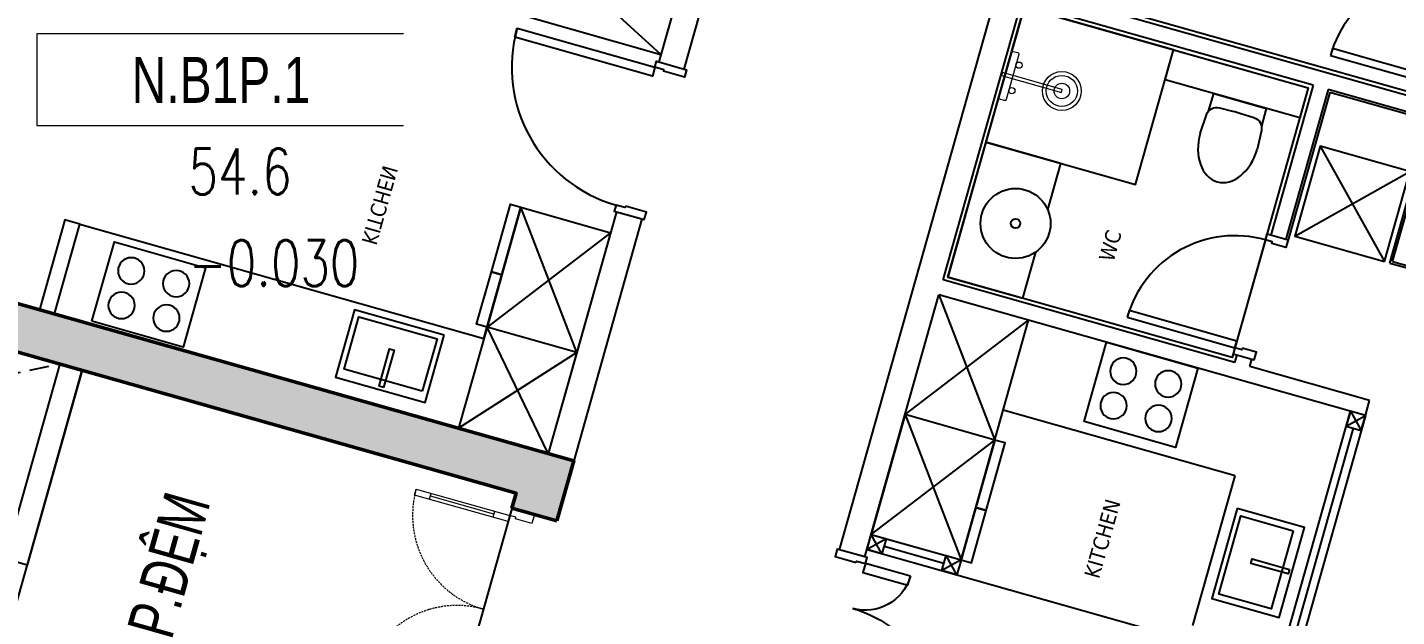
# Model space of a CAD drawing. Header units: millimetres. Extents: x -361706341 to 361216459, y -284152911 to 284385905.
# Drawn here: x -49639 to -40833, y 103192 to 106977 of the extents above; entities that cross this region are included whole.
import ezdxf
from ezdxf.enums import TextEntityAlignment as Align
from ezdxf.xclip import XClip

# ---------------------------------------------------------------- set-up
doc = ezdxf.new("R2010")
doc.units = ezdxf.units.MM
doc.header["$LTSCALE"] = 100
doc.header["$MEASUREMENT"] = 0
doc.header["$XCLIPFRAME"] = 0
doc.set_wipeout_variables(frame=1)
for name, pattern in [('ACAD_ISO03W100', [30, 12, -18]), ('Xref_NT1+NT2_MBDV Cot vach_220729$0$HIDDEN', [0.375, 0.25, -0.125]), ('Xref_NT1+NT2_MBDV Cot vach_220729$0$HIDDEN2', [0.1875, 0.125, -0.0625])]:
    doc.linetypes.add(name, pattern=pattern)
for name, color, linetype in [('1VinaPVC-Text', 9, 'Continuous'), ('A-_FURN----_E-_N', 251, 'Continuous'), ('A-_SANIEQPT_E-_N', 251, 'Continuous'), ('A-ANNO-ROOM', 50, 'Continuous'), ('A-WALL-FNSH', 11, 'Continuous'), ('dien tich thong thuy', 3, 'Continuous'), ('IDEA - dim', 251, 'Continuous'), ('KT-Net manh', 139, 'Continuous'), ('KT-Tuong', 1, 'Continuous'), ('Xref_NT1+NT2_MBDV Cot vach_220729$0$ccu12-Hatch', 250, 'Continuous'), ('Xref_NT1+NT2_MBDV Cot vach_220729$0$KT-Khuat', 9, 'Xref_NT1+NT2_MBDV Cot vach_220729$0$HIDDEN'), ('Xref_NT1+NT2_MBDV Cot vach_220729$0$KT-Net manh', 139, 'Continuous'), ('Xref_NT1+NT2_MBDV Cot vach_220729$0$KT-Text', 7, 'Continuous'), ('Xref_NT1+NT2_MBDV Cot vach_220729$0$KT-Tuong', 1, 'Continuous')]:
    doc.layers.add(name, color=color, linetype=linetype)
for name, color, linetype, lineweight in [('A-NoiThat', 39, 'Continuous', 13), ('KT-Chuviet', 255, 'Continuous', 15), ('KT-Net thay', 7, 'Continuous', 15), ('KT-Net truc', 18, 'Continuous', 15), ('Xref_NT1+NT2_MBDV Cot vach_220729$0$CUA', 37, 'Continuous', 13), ('Xref_NT1+NT2_MBDV Cot vach_220729$0$KT-Net cot vach', 6, 'Continuous', 50)]:
    doc.layers.add(name, color=color, linetype=linetype, lineweight=lineweight)
doc.styles.add('220126_HDN_HBA typical plan$0$211210_HDN_HBA_TYPICAL PLAN CORE OPT 1$0$HBA-Text', font='GOTHIC.TTF')
doc.styles.add('font unicode ccu', font='arial.ttf')
doc.styles.add('ROMANS', font='ROMANS.SHX')
doc.styles.add('Tahoma', font='tahoma.ttf')
doc.styles.add('Xref_NT1+NT2_MBDV Cot vach_220729$0$Arial', font='arial.ttf', dxfattribs={"width": 0.7})

# ---------------------------------------------------------------- blocks, each defined once
blk = doc.blocks.new('*U157')
for p, q in [((-1260.000000000004, 525.000000000002), (-1300.000000000004, 525.000000000002)), ((-1280.000000000004, 100.0000000000002), (-1280.000000000004, 525.000000000002)), ((-90.00000000000001, 525.0000000000018), (-50.00000000000001, 525.0000000000018)), ((-70, 100), (-70.00000000000001, 525.0000000000018)), ((-1260.000000000004, 100.0000000000002), (-1300.000000000004, 100.0000000000002)), ((-90, 100), (-50, 100))]:
    blk.add_line(p, q)
for points in [[(-1300.000000000004, 1.776356839400256e-13), (-1260.000000000004, 1.776356839400256e-13), (-1260.000000000004, 625.000000000002), (-1300.000000000004, 625.000000000002)], [(-50, 0), (-90, 0), (-90.00000000000001, 625.0000000000018), (-49.99999999999979, 625.0000000000018)], [(-1350.000000000004, -149.9999999999989), (-1290.000000000004, -149.9999999999989), (-1290.000000000004, -39.99999999999982), (-1300.000000000004, -39.99999999999982), (-1300.000000000004, 1.776356839400256e-13), (-1350.000000000004, 2.060573933704296e-13)], [(0, -149.9999999999991), (-60, -149.9999999999991), (-60, -40), (-50, -40), (-50, 0), (0, 0)]]:
    blk.add_lwpolyline(points, close=True)
at = {"linetype": 'Xref_NT1+NT2_MBDV Cot vach_220729$0$HIDDEN2'}
for centre, radius, start, end in [((-1300.000000001013, -1.091216006443577e-09), 625.00000000124, 7.016709298534867e-15, 89.99996073224838), ((-49.99999999983451, -2.645705876602741e-10), 625.000000000419, 90.00003926775162, 180)]:
    blk.add_arc(centre, radius, start, end, dxfattribs=at)
blk = doc.blocks.new('Xref_NT1+NT2_MBDV Cot vach_220729$0$A$C6F5A0866')
at = {"layer": 'Xref_NT1+NT2_MBDV Cot vach_220729$0$ccu12-Hatch', "ltscale": 0.5}
h = blk.add_hatch(dxfattribs=at)
h.set_pattern_fill('1BETONG2-BOP', color=256, scale=50, angle=-9.221226682393311, pattern_type=2)
h.set_pattern_definition([(40.77877331760666, (-344030.3944177577, 1051586.248183714), (348.9675850483742, -88.4399490210206), [37.5, -412.5]), (345.7787733176067, (-344030.3944177577, 1051586.248183714), (-8.210898913512196, 382.3529989210534), [29.99999999999996, -329.9999999999994]), (91.23017331760666, (-344001.3137862326, 1051578.878190373), (340.7569124668878, 293.9127818386315), [31.87009499999996, -350.5710559999994]), (36.96297331760668, (-344014.3697291065, 1051684.955880241), (513.4625743915367, -167.2010307779809), [56.25, -618.75]), (87.41437331760669, (-343971.5811901795, 1051671.022434192), (539.3416914241059, 405.8762616606115), [47.80514399999992, -525.8564999999987]), (341.9629733176067, (-344014.3697291065, 1051684.955880241), (539.3413746221111, 405.8766828830586), [44.99999999999992, -494.9999999999994]), (11.77877331760669, (-343969.0220530062, 1051652.266611783), (262.3373889366649, -246.5341646977719), [37.49999999999999, -412.4999999999999]), (216.7787733176067, (-343969.0220530062, 1051652.266611783), (302.3113750775801, -234.2414718695076), [30, -330]), (62.23017331760668, (-343947.1606170078, 1051631.722084084), (440.5244551362457, 91.85968184684302), [31.870095, -350.571056]), (58.27877331760666, (-344030.3944177577, 1051586.248183714), (-53.36434103728865, 157.7776666884637), [0, -325.9999999999994, 0, -334.9999999999994, 0, -331.2499999999994]), (355.2787733176066, (-344030.3944177577, 1051586.248183714), (170.2997612820221, 164.892499245073), [0, -190.9999999999999, 0, -318.4999999999999, 0, -126.25]), (318.2787733176067, (-344140.4534993851, 1051604.115711559), (261.6547411591457, -53.9033888446771), [0, -125, 0, -389.9999999999999, 0, -517.4999999999999]), (308.2787733176067, (-344189.8073476484, 1051612.128055885), (295.8455729819947, 2.678777138048446), [0, -162.4999999999997, 0, -258.9999999999994, 0, -367.4999999999994]), (305.7787733176067, (-344030.3944177577, 1051586.248183714), (172.3971011095514, 124.2396455605985), []), (305.7787733176067, (-344020.5792959585, 1051646.706647836), (172.3971011095514, 124.2396455605985), [])])
h.paths.add_polyline_path([(3150.000966757172, 11324.99636555533), (6200.000687518448, 11324.99637230264), (6200.000687552747, 324.9995365019422), (5800.000662928098, 324.9995365005452), (5800.000662927123, 624.9995365007635), (5900.000687551787, 624.9995365010109), (5900.000687519336, 11024.99636555521), (3150.000408315202, 11024.99636555533)])
h.paths.add_polyline_path([(4450.000662927923, 324.9995364965871), (3249.999483165913, 324.9995364926581), (3249.99983353616, 624.9995365010109), (4450.000662927123, 624.9995364965871)])
at = {"layer": 'Defpoints'}
blk.add_lwpolyline([(3249.999833536203, 3524.996365553234), (5900.000687551801, 3524.996365553452), (5900.000687551787, 624.9995365010109), (3249.99983353616, 624.9995365010109)], close=True, dxfattribs=at)
at = {"layer": 'Xref_NT1+NT2_MBDV Cot vach_220729$0$KT-Khuat', "linetype": 'Xref_NT1+NT2_MBDV Cot vach_220729$0$HIDDEN', "ltscale": 5}
blk.add_line((4849.999884376608, 5674.996289449045), (5899.999859757954, 3674.996217740932), dxfattribs=at)
at = {"layer": 'Xref_NT1+NT2_MBDV Cot vach_220729$0$KT-Net cot vach'}
blk.add_line((5800.000662927123, 624.9995365007635), (5800.000662928098, 324.9995365005452), dxfattribs=at)
for points in [[(3150.000687536231, 11324.99636555546), (6200.000687518434, 11324.99636555546), (6200.000687552747, 324.9995365019422), (5800.000662928098, 324.9995365005452)], [(3150.000687536129, 11024.99636555534), (5900.000687519336, 11024.99636555521), (5900.000687551787, 624.9995365010109), (5800.000662927123, 624.9995365007635)]]:
    blk.add_lwpolyline(points, dxfattribs=at)
at = {"layer": 'Xref_NT1+NT2_MBDV Cot vach_220729$0$KT-Tuong'}
blk.add_line((5900.000590657844, 3674.996277953003), (4849.999873427951, 3674.996229237091), dxfattribs=at)
blk.add_lwpolyline([(5900.000687542677, 3524.996365553467), (4599.999871786218, 3524.996231974248), (4599.999873975845, 3724.996231973986), (4699.999873975408, 3724.996230879595), (4699.999886018966, 5824.996291091375)], dxfattribs=at)
at = {"layer": 'Xref_NT1+NT2_MBDV Cot vach_220729$0$CUA'}
blk.add_blockref('*U157', (5800.000662927167, 624.999536500778), dxfattribs=at)
at = {"layer": 'Xref_NT1+NT2_MBDV Cot vach_220729$0$KT-Text', "extrusion": (-8.167062429397715e-08, 6.124997595946321e-10, 0.9999999999999968), "style": 'Xref_NT1+NT2_MBDV Cot vach_220729$0$Arial', "width": 0.7}
blk.add_text('P.ĐỆM', height=300, dxfattribs=at).set_placement((4847.601269592034, 2499.501062992554, -0.0004134151399628198), align=Align.CENTER)
blk = doc.blocks.new('*U164')
at = {"ltscale": 5}
blk.add_lwpolyline([(305, -530), (305, -1.13686837721616e-13), (-305, 0), (-305, -530)], close=True, dxfattribs=at)
for centre in [(-150, -150), (150, -150.0000000000001), (-150, -380), (150, -380)]:
    blk.add_circle(centre, 85, dxfattribs=at)
blk = doc.blocks.new('*U165')
at = {"ltscale": 5}
for points in [[(-300, -450), (300, -450), (300, 0), (-300, 0)], [(-261, -65), (261, -65), (261, -415), (-261, -415)], [(-15, -20), (15, -20), (15, -270), (-15, -270)]]:
    blk.add_lwpolyline(points, close=True, dxfattribs=at)
blk = doc.blocks.new('30')
at = {"layer": 'A-_FURN----_E-_N', "linetype": 'Continuous'}
for points in [[(-735.0000000360305, -169.9999999777501), (-735.0000000292639, -769.9999999768188), (-1535.000000029366, -769.999999986263), (-1535.000000037937, -169.999999986685)], [(-1085.00000002938, -769.9999999811844), (-1085.000000028595, -839.999999980806), (-1535.000000028565, -839.9999999862193), (-1535.000000029366, -769.999999986263)], [(-735.0000000292639, -769.9999999768188), (-735.0000000266882, -839.9999999773427), (-1085.000000028595, -839.999999980806), (-1085.00000002938, -769.9999999811844)]]:
    blk.add_lwpolyline(points, close=True, dxfattribs=at)
at = {"layer": 'IDEA - dim'}
for p, q in [((-2725.000381511476, -1070.000002763627), (-2725.000382072845, -169.9999999999272)), ((-735.0000000292639, -769.9999999768188), (-60.00000002933666, -769.9999999692809))]:
    blk.add_line(p, q, dxfattribs=at)
for points in [[(-2625.000378394558, -124.9999999993161), (-2635.000378392695, -124.999999998472), (-2635.000378394005, -184.9999999994616), (-2675.000378392084, -184.999999999869), (-2675.000378394368, 15.00000000106229), (-2625.000378394252, 15.00000000069849)], [(-1725.000378392782, -124.9999999888096), (-1715.000378392811, -124.9999999886932), (-1715.000378392127, -184.9999999887223), (-1675.000378392127, -184.99999998782), (-1675.000378394339, 15.00000001220906), (-1725.000378396086, 15.00000001119042)], [(-2635.00037838376, -1104.999999999898), (-2635.000378394005, -184.9999999994616), (-2575.000378393932, -184.9999999991996), (-2575.000378381868, -1104.999999999229)], [(-59.99999999928696, -3469.999999969339), (-659.9999999992433, -3469.999999976004), (-659.9999999981665, -3569.999999976499), (-60.0000000000291, -3569.999999969368)]]:
    blk.add_lwpolyline(points, close=True, dxfattribs=at)
blk.add_lwpolyline([(-735.0000000360596, -169.9999999778083), (-60.00000003784953, -169.9999999702413), (-59.99999999928696, -3469.999999969339), (-659.9999999992433, -3469.999999976004), (-660.0000000312284, -769.9999999764696), (-1535.000000029366, -769.999999986263), (-1535.000000037937, -169.999999986685)], dxfattribs=at)
blk.add_arc((-2635.000378394005, -184.9999999994616), 919.999999999999, 270.0000000016675, 1.667526652835144e-09, dxfattribs=at)
at = {"layer": 'KT-Net manh', "linetype": 'ACAD_ISO03W100', "ltscale": 4}
for p, q in [((-2725.000382072845, -169.9999999999272), (-3175.000381420192, -1070.000002768196)), ((-735.0000000360305, -169.9999999777501), (-1535.000000029366, -769.999999986263)), ((-1535.000000037937, -169.999999986685), (-735.0000000292639, -769.9999999768188)), ((-60.00000003784953, -169.9999999702413), (-735.0000000292639, -769.9999999768188)), ((-735.0000000360305, -169.9999999777501), (-60.00000002933666, -769.9999999692809))]:
    blk.add_line(p, q, dxfattribs=at)
at = {"layer": 'KT-Tuong'}
for p, q in [((-2675.00037839415, 1.309672370553017e-10), (-5450.000378388562, -3.822788130491972e-08)), ((-2675.00037839415, -169.9999999989959), (-2675.000378394136, 1.01863406598568e-10)), ((-1675.00037838296, -169.9999999887223), (-1675.00037838491, 1.01863406598568e-10)), ((-1675.00037838491, 1.01863406598568e-10), (-60.0000000000291, 7.275957614183426e-11)), ((-4900.00037838475, -170.0000000246655), (-2675.00037839415, -169.9999999989377)), ((-1675.000378381024, -169.9999999882566), (-60.00000000001455, -169.9999999705615))]:
    blk.add_line(p, q, dxfattribs=at)
blk.add_lwpolyline([(-60.00000000001455, -3.368768375366926e-08), (-60.0000000000291, -9599.999999969834)], dxfattribs=at)
at = {"layer": 'IDEA - dim', "rotation": 270}
blk.add_blockref('*U165', (-160.000000023254, -1319.999999970445), dxfattribs=at)
at = {"layer": 'IDEA - dim', "extrusion": (0, 0, -1), "zscale": -0.9999999999999998, "rotation": 270}
blk.add_blockref('*U164', (610.0000000071595, -2919.999999975422), dxfattribs=at)
at = {"layer": '1VinaPVC-Text', "style": 'Tahoma', "text_generation_flag": 4}
blk.add_text('KITCHEN', height=99.99999999998259, rotation=180.0000000016675, dxfattribs=at).set_placement((-1041.604633205061, -1696.742804846537))
blk = doc.blocks.new('A$C2A980E36')
at = {"ltscale": 0.5}
blk.add_lwpolyline([(-10, 0), (10, 0), (10, 400), (-10, 400)], close=True, dxfattribs=at)
blk.add_lwpolyline([(160, 60), (160, 30, -0.4142135623730916), (150, 20), (-150, 20, -0.4142135623730987), (-160, 30), (-160, 60.00000000000728, -0.414213562373095), (-150, 70.00000000000728), (150, 70, -0.4142135623730915)], format="xyb", close=True, dxfattribs=at)
for centre, radius in [((0, 400), 125), ((0, 400), 100), ((0, 400), 50), ((-85, 90.00000000000728), 20), ((85, 90), 20)]:
    blk.add_circle(centre, radius, dxfattribs=at)
blk = doc.blocks.new('d800')
blk.add_line((760, 70), (40, 70))
for points in [[(40, 790), (40, 70), (85, 70), (85, 790)], [(50, 25), (40, 25), (40, 70), (0, 70), (0, -70), (50, -70)], [(750, 25), (760, 25), (760, 70), (800, 70), (800, -70), (750, -70)]]:
    blk.add_lwpolyline(points, close=True)
blk.add_arc((40, 70), 720, 0, 90)
blk = doc.blocks.new('dc')
for points in [[(-1100, -40), (-1110, -40), (-1110, -100), (-1150, -100), (-1150, 100), (-1100, 100)], [(-50, -40), (-40, -40), (-40, -100), (0, -100), (0, 100), (-50, 100)], [(-1109.999999999985, -400), (-1109.999999999985, -100), (-1049.999999999985, -100), (-1049.999999999985, -400)], [(-39.99999999998545, -869.9999999999709), (-39.99999999998545, -99.9999999999709), (-99.99999999998545, -99.9999999999709), (-99.99999999998545, -869.9999999999709)]]:
    blk.add_lwpolyline(points, close=True)
for centre, radius, start, end in [((-1110.000000000029, -99.9999999999709), 300.0000000000291, 270, 0), ((-40.0000000000291, -100.0000000000873), 769.9999999999345, 180, 270)]:
    blk.add_arc(centre, radius, start, end)
blk = doc.blocks.new('220126_HDN_HBA typical plan$0$210902_YS plan 330pm ver13$0$TOTO-WC-CW822J')
at = {"color": 0}
blk.add_lwpolyline([(-177.2072506700642, -119.1915361834399), (-175, 0), (175, 0), (177.2072506700642, -119.1915361836145)], dxfattribs=at)
blk.add_lwpolyline([(-190, -270), (-183.3947591906181, -144.5004246227618, -0.3908696114996718), (-115.4352058441145, -78.20653349565691), (-27.76706723973621, -75.77130742336158, -0.01388621073825284), (27.76706724101678, -75.77130742336158), (115.4352058439981, -78.20653349565691, -0.3908696114996718), (183.3947591905016, -144.5004246227618), (190, -270)], format="xyb", dxfattribs=at)
blk.add_ellipse((0, -270), major_axis=(0, -270), ratio=0.7037037037037037, start_param=4.71238898038469, end_param=7.853981633974483, dxfattribs=at)
blk = doc.blocks.new('34')
at = {"layer": 'A-_FURN----_E-_N'}
for p, q in [((5550.005707726188, 2919.999999999462), (3950.005707726203, 2919.999999999607)), ((2965.005707726188, 2904.999999999782), (2015.005707722463, 2904.999999999869)), ((2015.005707722463, 2904.999999999869), (2015.005707722405, 2234.999999999753)), ((5550.00570772613, 2319.999999999447), (4550.005707726115, 2319.999999999549))]:
    blk.add_line(p, q, dxfattribs=at)
at = {"layer": 'A-_FURN----_E-_N', "linetype": 'Continuous'}
for points in [[(5200.005707725955, 769.9999999994616), (5200.00570772597, 839.999999999447), (4750.00570772597, 839.9999999995489), (4750.00570772597, 769.9999999995198)], [(5550.005707725955, 769.999999999447), (5550.005707725941, 839.9999999994179), (5200.00570772597, 839.999999999447), (5200.005707725955, 769.9999999994616)], [(5550.005707725883, 169.9999999994325), (5550.005707725955, 769.999999999447), (4750.00570772597, 769.9999999995198), (4750.005707725897, 169.999999999578)]]:
    blk.add_lwpolyline(points, close=True, dxfattribs=at)
at = {"layer": 'A-WALL-FNSH', "color": 5}
for points in [[(5550.005707726188, 2969.999999999432), (4050.005707726217, 2969.999999999578)], [(5600.005707725897, 269.9999999994179), (5600.005707725926, 669.9999999994325)]]:
    blk.add_lwpolyline(points, dxfattribs=at)
at = {"layer": 'IDEA - dim'}
for p, q in [((2965.005707726188, 2904.999999999782), (2965.005707726188, 3069.999999999694)), ((3950.005707726203, 3019.999999999607), (5650.005707726188, 3019.999999999418)), ((4050.005707726174, 2919.999999999607), (3950.005707726203, 3019.999999999607)), ((3950.005707726203, 2919.999999999607), (4050.005707726174, 3019.999999999607)), ((2965.005707726115, 2269.999999999782), (2365.005707726174, 2869.99999999984)), ((2365.005707726101, 2269.999999999869), (2965.005707726188, 2869.999999999796)), ((4550.005707726115, 2319.999999999549), (4550.005707725955, 769.9999999995489)), ((2015.005707722405, 2234.999999999753), (3000.005707726115, 2234.999999999709)), ((4550.005707725955, 769.9999999995489), (3950.005707725941, 769.9999999996071)), ((5550.005707725955, 769.9999999994907), (4550.005707725941, 769.9999999996071)), ((5550.005707725897, 269.9999999994325), (5550.005707725955, 769.999999999447)), ((5650.005707725941, 769.9999999994325), (5550.005707725955, 669.9999999994325)), ((5550.005707725955, 769.999999999447), (5650.005707725941, 669.9999999994179)), ((5650.005707725897, 169.9999999994325), (5650.005707725941, 769.9999999994325)), ((5650.005707725897, 269.9999999994034), (5550.005707725883, 169.9999999994325)), ((5550.005707725897, 269.9999999994325), (5650.005707725897, 169.9999999994325)), ((5700.005707725897, 169.9999999994179), (5700.005707725853, -5.820766091346741e-10))]:
    blk.add_line(p, q, dxfattribs=at)
for points in [[(3950.005707726203, 2919.999999999607), (4050.005707726174, 2919.999999999607), (4050.005707726174, 3019.999999999607), (3950.005707726203, 3019.999999999607)], [(2965.005707726188, 2869.999999999796), (2365.005707726174, 2869.99999999984), (2365.005707726101, 2269.999999999869), (2965.005707726115, 2269.999999999782)], [(3825.005707725883, 194.9999999996071), (2025.005707722172, 194.9999999998399), (2025.005707722376, 2094.999999999869), (3825.005707726101, 2094.999999999694)], [(2025.005707722259, 1194.99999999984), (2025.005707722376, 2094.999999999869), (2225.005707722376, 2094.999999999854), (2225.005707722274, 1194.999999999811)], [(2025.005707722172, 194.9999999998399), (2925.005707724034, 194.9999999997235), (2925.005707724122, 1194.999999999724), (2025.005707722259, 1194.99999999984), (2025.005707722172, 194.9999999998399)], [(5550.005707725955, 769.999999999447), (5650.005707725941, 769.9999999994325), (5650.005707725941, 669.9999999994179), (5550.005707725955, 669.9999999994325)], [(5550.005707725897, 269.9999999994325), (5650.005707725897, 269.9999999994034), (5650.005707725897, 169.9999999994325), (5550.005707725883, 169.9999999994325)]]:
    blk.add_lwpolyline(points, close=True, dxfattribs=at)
for points in [[(1825.005707724325, 2894.999999999898), (1875.005707724325, 2894.999999999898), (1875.005707724064, 674.9999999997672), (110.0057077259407, 674.9999999999854), (110.0057077261881, 2895.000000000073), (1025.005707724325, 2895.000000000015)], [(3233.584351489379, 694.9999999996944), (2925.005707724078, 694.9999999997235), (2925.005707724034, 194.9999999997235), (3825.005707725883, 194.9999999996071), (3825.005707725955, 694.9999999996362), (3516.427063962503, 694.9999999996362)]]:
    blk.add_lwpolyline(points, dxfattribs=at)
for radius in [224.9999999999999, 29.99999999999999]:
    blk.add_circle((3375.005707725926, 519.9999999996944), radius, dxfattribs=at)
at = {"layer": 'KT-Net manh', "linetype": 'ACAD_ISO03W100', "ltscale": 4}
for p, q in [((5650.005707725941, 769.9999999994325), (5650.00570772613, 2319.999999999432)), ((4750.005707725897, 169.999999999578), (3950.005707725941, 769.9999999996071)), ((3950.005707725883, 169.9999999996071), (4750.00570772597, 769.999999999578)), ((5550.005707725883, 169.9999999994325), (4750.00570772597, 769.9999999995198)), ((4750.005707725897, 169.999999999578), (5550.005707725955, 769.999999999447))]:
    blk.add_line(p, q, dxfattribs=at)
at = {"layer": 'KT-Tuong'}
for p, q in [((2950.005707726174, 2919.999999999782), (2950.005707726203, 3069.999999999724)), ((3950.005707726203, 3019.999999999607), (3850.005707726203, 3019.999999999636)), ((3850.005707726203, 3019.999999999636), (3850.00570772613, 2219.999999999607)), ((3950.005707726203, 3019.999999999607), (3950.005707725883, 169.9999999996071)), ((1900.005707722448, 2919.999999999898), (1900.005707722143, -1.309672370553017e-10)), ((2950.005707726174, 2919.999999999782), (2000.005707722463, 2919.999999999898)), ((2000.005707722463, 2919.999999999898), (2000.00570772239, 2219.999999999753)), ((2000.005707720513, 2219.999999999753), (3000.005707726115, 2219.999999999694)), ((3850.005707727993, 2219.999999999607), (3800.005707726101, 2219.999999999636)), ((2000.005707722376, 2119.999999999782), (2000.005707722157, 169.9999999998254)), ((2000.005707720513, 2119.999999999753), (3000.005707726101, 2119.999999999709)), ((3850.005707727993, 2119.999999999665), (3800.005707726101, 2119.999999999636)), ((3850.005707726086, 2119.999999999665), (3850.005707725897, 169.9999999996071)), ((3850.005707725868, 169.999999999578), (2000.005707722157, 169.9999999998254)), ((5700.005707725897, 169.9999999994179), (3950.005707725883, 169.9999999995489)), ((5700.005707725853, -5.820766091346741e-10), (1900.005707722143, -1.309672370553017e-10))]:
    blk.add_line(p, q, dxfattribs=at)
at = {"layer": 'A-_FURN----_E-_N', "linetype": 'Continuous', "rotation": 179.9999999999936}
for p in [(1825.005707724325, 2964.999999999927), (3800.005707726101, 2164.999999999636)]:
    blk.add_blockref('d800', p, dxfattribs=at)
at = {"layer": 'A-_FURN----_E-_N', "extrusion": (0, 0, -1), "zscale": -0.9999999999999998, "rotation": 180.0000000000062}
blk.add_blockref('dc', (-6850.005707725868, 84.99997074103158), dxfattribs=at)
at = {"layer": 'A-_SANIEQPT_E-_N', "linetype": 'Continuous'}
blk.add_blockref('*U165', (5050.005707726159, 2839.999999999476), dxfattribs=at)
at = {"layer": 'A-_SANIEQPT_E-_N', "rotation": 90}
blk.add_blockref('220126_HDN_HBA typical plan$0$210902_YS plan 330pm ver13$0$TOTO-WC-CW822J', (2225.005707722332, 1694.999999999854), dxfattribs=at)
at = {"layer": 'A-_SANIEQPT_E-_N', "linetype": 'Continuous', "extrusion": (0, 0, -1), "zscale": -0.9999999999999998, "rotation": 90}
blk.add_blockref('*U164', (-4480.005707726028, 1594.999999999549), dxfattribs=at)
at = {"layer": 'A-NoiThat'}
blk.add_blockref('A$C2A980E36', (2475.005707722157, 174.9999999997817), dxfattribs=at)
at = {"layer": '1VinaPVC-Text', "style": 'Tahoma'}
for s, height, p in [('KITCHEN', 100.0000000000094, (5430.727530224394, 1657.752533752035)), ('WC', 99.99999999999535, (3446.449184367535, 1194.240043426063))]:
    blk.add_text(s, height=height, rotation=180, dxfattribs=at).set_placement(p)
blk = doc.blocks.new('A$C418F5BC8')
at = {"layer": 'A-ANNO-ROOM', "insert": (648.1133449638728, 1090.790118377889), "char_height": 600, "attachment_point": 2, "rotation": 50.44882673977027, "style": '220126_HDN_HBA typical plan$0$211210_HDN_HBA_TYPICAL PLAN CORE OPT 1$0$HBA-Text'}
blk.add_mtext_dynamic_manual_height_columns('SL-S', width=722857412.8743668, gutter_width=9765.624999999996, heights=[0], dxfattribs=at)
blk = doc.blocks.new('A$C2A6C5140')
at = {"layer": 'A-ANNO-ROOM', "insert": (731.4497625969816, 1190.0169191678, 0.0003277973379295924), "char_height": 600, "attachment_point": 2, "rotation": 50.44882673977027, "style": '220126_HDN_HBA typical plan$0$211210_HDN_HBA_TYPICAL PLAN CORE OPT 1$0$HBA-Text'}
blk.add_mtext_dynamic_manual_height_columns('2-BR', width=722857412.8743668, gutter_width=9765.624999999996, heights=[0], dxfattribs=at)
blk = doc.blocks.new('A$C5388591E')
at = {"layer": 'A-ANNO-ROOM', "insert": (894.3001998505497, 842.1987865094561, 0.0004622000541105721), "char_height": 600, "attachment_point": 2, "rotation": 1.4064704596368105, "style": '220126_HDN_HBA typical plan$0$211210_HDN_HBA_TYPICAL PLAN CORE OPT 1$0$HBA-Text'}
blk.add_mtext_dynamic_manual_height_columns('3-BR', width=722857412.8743668, gutter_width=9765.624999999996, heights=[0], dxfattribs=at)
blk = doc.blocks.new('A$C21AF0CCA')
at = {"layer": 'A-ANNO-ROOM', "insert": (1197.56892258345, 814.6835720778872), "char_height": 600, "attachment_point": 2, "rotation": 0.10542954816276216, "style": '220126_HDN_HBA typical plan$0$211210_HDN_HBA_TYPICAL PLAN CORE OPT 1$0$HBA-Text'}
blk.add_mtext_dynamic_manual_height_columns('1-BR+', width=722857412.8743668, gutter_width=9765.624999999996, heights=[0], dxfattribs=at)
blk = doc.blocks.new('TAG CAO DO SAN')
blk.add_wipeout([(1526701.778855525, -266095.2298759429), (1527644.6359120198, -266095.2298759429), (1527644.6359120198, -266566.65840419114), (1526701.778855525, -266566.65840419114)]).dxf.layer = 'KT-Net thay'
at = {"layer": 'KT-Net thay', "flags": 128}
blk.add_lwpolyline([(1526701.778855525, -266095.2298759429), (1526701.778855525, -266566.6584041911), (1527644.63591202, -266566.6584041911), (1527644.63591202, -266095.2298759429)], close=True, dxfattribs=at)
for points in [[(1526701.778855525, -266330.9441400666), (1527644.63591202, -266330.9441400666)], [(1526701.778855525, -266566.6584041911), (1527644.63591202, -266566.6584041911)]]:
    blk.add_lwpolyline(points, dxfattribs=at)
at = {"layer": 'KT-Chuviet', "color": 31, "style": 'ROMANS', "width": 0.75}
blk.add_text('DTTT:', height=117.8571320618522, dxfattribs=at).set_placement((1526748.92170835, -266507.8139601254))
at = {"layer": 'KT-Chuviet', "color": 31, "style": 'font unicode ccu', "width": 0.75}
blk.add_attdef('TÊNPHÒNG', text='', height=117.85713, dxfattribs=at).set_placement((1527175.308820772, -266213.4467624734), align=Align.MIDDLE_CENTER)
at = {"layer": 'KT-Chuviet', "color": 31, "ltscale": 15, "style": 'ROMANS', "width": 0.75, "flags": 8}
blk.add_attdef('CAO-DO', (1527091.943339912, -266507.7298381611), '', height=117.8571320618522, dxfattribs=at)

msp = doc.modelspace()

# ---------------------------------------------------------------- block references
at = {"layer": 'A-ANNO-ROOM'}
for p in [(-219419.1170140646, 161761.7519800849), (-220777.6266712345, 156838.5160053847), (-230681.0149184103, 125527.1809483401, 1.346936588895556e-09)]:
    msp.add_blockref('A$C21AF0CCA', p, dxfattribs=at)
at = {"layer": 'dien tich thong thuy'}
for name, p in [('A$C418F5BC8', (-223516.2433024854, 151837.2063959002, 4.458474270978302e-05)), ('A$C418F5BC8', (-226311.5047578524, 148062.4414602462, -1.002392452937338e-05)), ('A$C2A6C5140', (-214212.5530986903, 146029.3951045234, 4.458474270978302e-05)), ('A$C418F5BC8', (-227047.4570732192, 143695.6471061734, -1.002392452937338e-05)), ('A$C418F5BC8', (-226772.426866287, 139347.5846665049, -1.002392452937338e-05)), ('A$C2A6C5140', (-216850.3424148813, 138441.2590964848, 4.458474270978302e-05)), ('A$C418F5BC8', (-228342.5264187414, 134757.3481967633, 4.458474270978302e-05)), ('A$C418F5BC8', (-229636.4059844502, 130770.6799419114, -1.002392452937338e-05)), ('A$C2A6C5140', (-219397.0507274371, 129428.6471536681, 4.458474270978302e-05)), ('A$C2A6C5140', (-221805.0586084725, 120739.7704086142, -1.002392452937338e-05)), ('A$C2A6C5140', (-224090.9080945827, 113904.7195311837, -1.002392452937338e-05)), ('A$C2A6C5140', (-226029.5605684994, 106143.876658391, 4.458474270978302e-05)), ('A$C5388591E', (-219861.3140102914, 168864.9313962967, -1.002374431291389e-05)), ('A$C5388591E', (-236626.0666892111, 104641.9020526973, 4.458517517066486e-05))]:
    msp.add_blockref(name, p, dxfattribs=at)
at = {"layer": 'KT-Tuong', "rotation": 254.2212141373278}
for name, p in [('30', (-46141.86045993594, 104134.8491307225)), ('30', (-46141.86045993594, 104134.8491307225)), ('34', (-42866.51496513706, 109106.5433844329))]:
    msp.add_blockref(name, p, dxfattribs=at)
at = {"layer": 'Xref_NT1+NT2_MBDV Cot vach_220729$0$KT-Net manh', "rotation": 74.22122668239332}
msp.add_blockref('Xref_NT1+NT2_MBDV Cot vach_220729$0$A$C6F5A0866', (-47498.71917389496, 98137.8376356803, 2.578823746586532e-09), dxfattribs=at)

# ---------------------------------------------------------------- next in the draw order: block references
at = {"layer": 'KT-Net truc'}
ref = msp.add_blockref('TAG CAO DO SAN', (-3866332.440641069, 772173.1827662475), dxfattribs=dict(at, xscale=2.5, yscale=2.5, zscale=2.5))
XClip(ref).set_block_clipping_path([(1526674.1636322693, -266330.944140067), (1527644.6359120195, -266095.2298759429)])
ref.add_attrib('CAO-DO', '54.6', (-48602.58229128851, 105903.858170845), dxfattribs={"layer": 'KT-Chuviet', "color": 31, "ltscale": 15, "height": 294.6428301546305, "style": 'ROMANS', "width": 0.7500000000000001})
ref.add_attrib('CAO-DO', '-0.030', (-48602.58229128851, 105314.5725105357), dxfattribs={"layer": 'KT-Chuviet', "color": 31, "ltscale": 15, "height": 294.6428301546305, "style": 'ROMANS', "width": 0.7500000000000001})
ref.add_attrib('TÊNPHÒNG', 'N.B1P.1', dxfattribs={"layer": 'KT-Chuviet', "color": 31, "height": 294.642825, "style": 'font unicode ccu', "width": 0.7500000000000001}).set_placement((-48394.16858913735, 106639.5658600642), align=Align.MIDDLE_CENTER)

doc.saveas('drawing.dxf')
